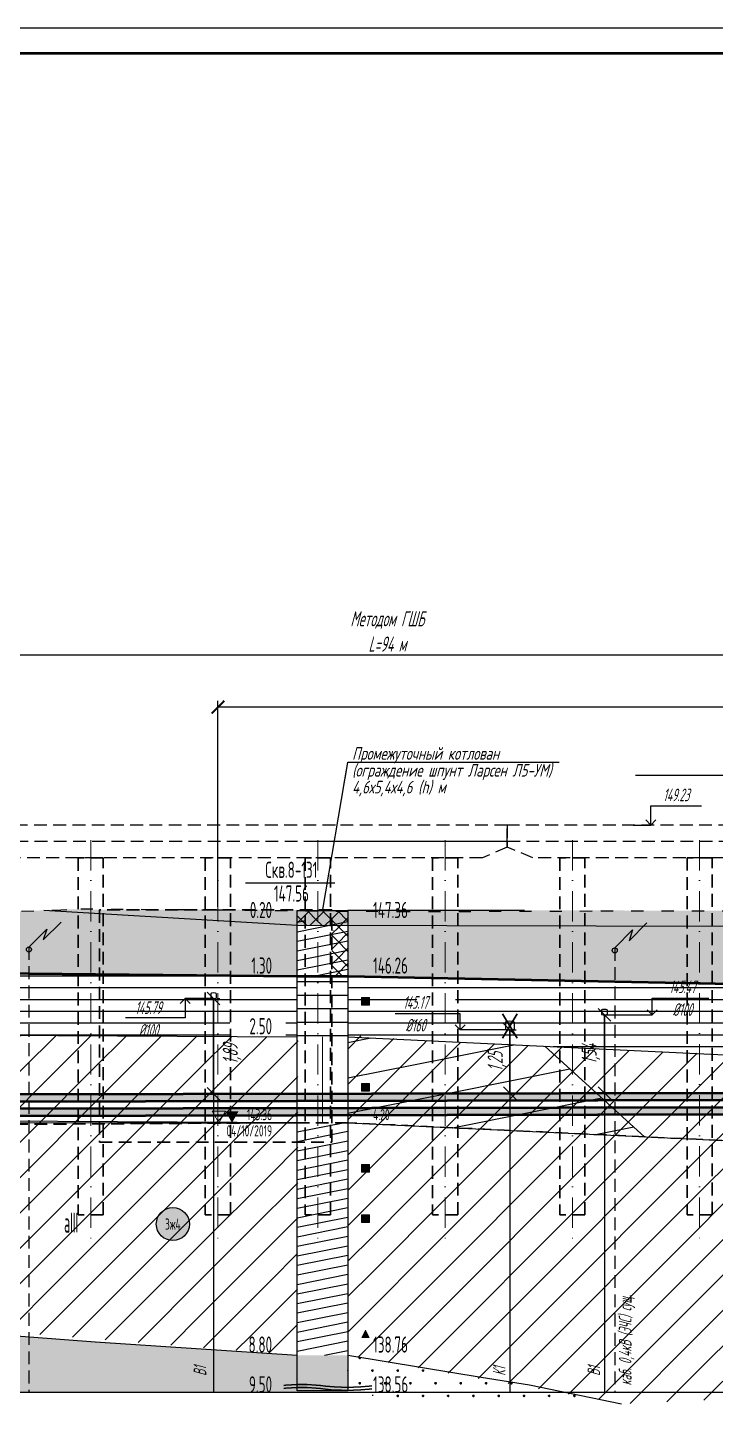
# Model space of a CAD drawing. Header units: metres. Extents: x -30 to 2050, y -904 to 400.
# Drawn here: x 524.7 to 660.9, y -322.1 to -47.1 of the extents above; entities that cross this region are included whole.
import ezdxf
from ezdxf import colors
from ezdxf.entities.mleader import LeaderData, LeaderLine
from ezdxf.enums import TextEntityAlignment as Align
from ezdxf.math import Vec2, Vec3

# ---------------------------------------------------------------- set-up
doc = ezdxf.new("R2010")
doc.units = ezdxf.units.M
doc.header["$LTSCALE"] = 0.2
for name, pattern in [('482 Границы районов', [5, 3, -1, 0, -1]), ('ACAD_ISO03W100', [30, 12, -18]), ('штриховая', [19.05, 12.7, -6.35])]:
    doc.linetypes.add(name, pattern=pattern)
for name, color, linetype in [('Level 1', 7, 'Continuous'), ('PR_RD', 7, 'Continuous'), ('МГТ_ИГ_Геология', 252, 'Continuous'), ('Примыкания', 7, 'Continuous'), ('Таблица', 7, 'Continuous'), ('Трубы', 7, 'Continuous'), ('Футляры', 7, 'Continuous'), ('Чёрная земля', 7, 'ACAD_ISO03W100')]:
    doc.layers.add(name, color=color, linetype=linetype)
doc.layers.add('МГТ_НВК_В1_выноски', color=7, linetype='Continuous', lineweight=30)
doc.layers.add('МГТ_НВК_котлованы', color=7, linetype='Continuous', lineweight=30)
doc.styles.add('SPDS', font='SPDS', dxfattribs={"width": 0.7, "oblique": 15, "height": 2.5})
doc.styles.get("Standard").update_dxf_attribs({"font": 'SPDS.shx', "width": 0.7, "oblique": 15, "height": 3})
doc.styles.add('Стиль Simplex', font='simplex.shx')
doc.dimstyles.new('ISO-25', dxfattribs={"dimtxt": 2.5, "dimasz": 2.5, "dimexe": 1.25, "dimexo": 0.625, "dimtad": 1, "dimtxsty": 'Standard', "dimcen": 2.5, "dimadec": 0, "dimazin": 0, "dimtfac": 1, "dimtmove": 0, "dimatfit": 3, "dimfxl": 1, "dimarcsym": 0})
pattern_1 = [(11.30993, (104.5511, -1697.3855), (-4.7146345, 0.942927), [])]
pattern_2 = [(225, (-1230.1972, -412.5592), (3e-16, -3), [2.1213, -2.1213407]), (315, (-1231.6972, -411.0592), (3, 0), [2.1213, -2.1213407]), (45, (-1233.1972, -412.5592), (0, 3), [2.1213, -2.1213407]), (135, (-1231.6972, -414.0592), (-3, 3e-16), [2.1213, -2.1213407])]

# ---------------------------------------------------------------- blocks, each defined once
blk = doc.blocks.new('_OBLIQUE')
at = {"color": 0, "linetype": 'ByBlock', "lineweight": -2}
blk.add_line((0.5, 0.5), (-0.5, -0.5), dxfattribs=at)
blk = doc.blocks.new('*D104')
at = {"layer": 'Defpoints', "color": 0, "transparency": 16777216}
for p in [(561.53, -239.19), (561.54, -239.19), (561.53, -258.05)]:
    blk.add_point(p, dxfattribs=at)
at = {"layer": 'Примыкания', "color": 0, "lineweight": -2, "transparency": 16777216}
for p, q in [((561.54, -258.05), (561.54, -239.19)), ((562.16, -239.19), (562.79, -239.19)), ((562.16, -258.05), (562.79, -258.05))]:
    blk.add_line(p, q, dxfattribs=at)
at = {"layer": 'Примыкания', "color": 0, "lineweight": -2, "transparency": 16777216, "xscale": 2.5, "yscale": 2.5, "zscale": 2.5}
for p, rotation in [((561.54, -239.19), 90), ((561.54, -258.05), 270)]:
    blk.add_blockref('_OBLIQUE', p, dxfattribs=dict(at, rotation=rotation))
at = {"layer": 'Примыкания', "color": 0, "transparency": 16777216, "insert": (565.2, -250.18), "char_height": 3, "width": 5.4938, "attachment_point": 5, "rotation": 90}
blk.add_mtext('1,89', dxfattribs=at)
blk = doc.blocks.new('*D105')
at = {"layer": 'Defpoints', "color": 0, "transparency": 16777216}
for p in [(638.91, -242.45), (638.92, -242.45), (638.91, -257.9)]:
    blk.add_point(p, dxfattribs=at)
at = {"layer": 'Примыкания', "color": 0, "lineweight": -2, "transparency": 16777216}
for p, q in [((638.92, -257.9), (638.92, -242.45)), ((639.54, -242.45), (640.17, -242.45)), ((639.54, -257.9), (640.17, -257.9))]:
    blk.add_line(p, q, dxfattribs=at)
at = {"layer": 'Примыкания', "color": 0, "lineweight": -2, "transparency": 16777216, "xscale": 2.5, "yscale": 2.5, "zscale": 2.5}
for p, rotation in [((638.92, -242.45), 90), ((638.92, -257.9), 270)]:
    blk.add_blockref('_OBLIQUE', p, dxfattribs=dict(at, rotation=rotation))
at = {"layer": 'Примыкания', "color": 0, "transparency": 16777216, "insert": (636.24, -250.17), "char_height": 3, "width": 5.6687, "attachment_point": 5, "rotation": 90}
blk.add_mtext('1,54', dxfattribs=at)
blk = doc.blocks.new('*D110')
at = {"layer": 'Defpoints', "color": 0, "transparency": 16777216}
for p in [(620.17, -245.42), (620.18, -245.42), (620.17, -257.93)]:
    blk.add_point(p, dxfattribs=at)
at = {"layer": 'Примыкания', "color": 0, "lineweight": -2, "transparency": 16777216}
for p, q in [((620.18, -257.93), (620.18, -245.42)), ((620.8, -245.42), (621.43, -245.42)), ((620.8, -257.93), (621.43, -257.93))]:
    blk.add_line(p, q, dxfattribs=at)
at = {"layer": 'Примыкания', "color": 0, "lineweight": -2, "transparency": 16777216, "xscale": 2.5, "yscale": 2.5, "zscale": 2.5}
for p, rotation in [((620.18, -245.42), 90), ((620.18, -257.93), 270)]:
    blk.add_blockref('_OBLIQUE', p, dxfattribs=dict(at, rotation=rotation))
at = {"layer": 'Примыкания', "color": 0, "transparency": 16777216, "insert": (617.64, -251.68), "char_height": 3, "width": 5.4938, "attachment_point": 5, "rotation": 90}
blk.add_mtext('1,25', dxfattribs=at)
blk = doc.blocks.new('DN')
at = {"linetype": 'Continuous', "lineweight": 30, "flags": 128}
for points in [[(-0.126, -0.007), (-0.117, -0.002), (-0.073, 0.011), (-0.033, 0.011), (0.003, 0), (0.02, -0.007), (0.039, -0.019), (0.074, -0.037), (0.103, -0.043), (0.125, -0.048), (0.151, -0.043), (0.18, -0.036), (0.213, -0.019), (0.223, -0.012)], [(-0.126, -0.068), (-0.117, -0.063), (-0.073, -0.05), (-0.033, -0.05), (0.003, -0.059), (0.02, -0.067), (0.039, -0.079), (0.074, -0.098), (0.103, -0.103), (0.125, -0.108), (0.151, -0.103), (0.18, -0.095), (0.213, -0.079), (0.223, -0.072)]]:
    blk.add_lwpolyline(points, dxfattribs=at)
blk = doc.blocks.new('_ArchTick')
at = {"color": 0, "linetype": 'ByBlock', "const_width": 0.15}
blk.add_lwpolyline([(-0.5, -0.5), (0.5, 0.5)], dxfattribs=at)
blk = doc.blocks.new('*D95')
at = {"layer": 'Defpoints', "color": 0, "transparency": 16777216}
for p in [(1148.12, -171.18), (1148.12, -214.18), (196.94, -218.92)]:
    blk.add_point(p, dxfattribs=at)
at = {"layer": 'Футляры', "color": 0, "lineweight": -2, "transparency": 16777216}
for p, q in [((196.94, -218.3), (196.94, -169.93)), ((1148.12, -213.55), (1148.12, -169.93)), ((196.94, -171.18), (1148.12, -171.18))]:
    blk.add_line(p, q, dxfattribs=at)
at = {"layer": 'Футляры', "color": 0, "lineweight": -2, "transparency": 16777216, "xscale": 2.5, "yscale": 2.5, "zscale": 2.5, "rotation": 180}
blk.add_blockref('_ArchTick', (196.94, -171.18), dxfattribs=at)
at = {"layer": 'Футляры', "color": 0, "lineweight": -2, "transparency": 16777216, "xscale": 2.5, "yscale": 2.5, "zscale": 2.5}
blk.add_blockref('_ArchTick', (1148.12, -171.18), dxfattribs=at)
at = {"layer": 'Футляры', "color": 0, "lineweight": 25, "transparency": 16777216, "insert": (595.93, -166.56), "char_height": 3, "attachment_point": 5}
blk.add_mtext('Методом ГШБ\\PL=94 м ', dxfattribs=at)
blk = doc.blocks.new('usl_1')
for p, q in [((0, 0), (3.54, 3.54)), ((2.83, 1.41), (6.36, 4.95)), ((3.54, 3.54), (2.83, 1.41))]:
    blk.add_line(p, q)
blk.add_circle((0, -0.5), 0.5)
blk = doc.blocks.new('круг3_-26_4')
at = {"true_color": 0xffffff}
blk.add_hatch(color=7, dxfattribs=at).paths.add_polyline_path([(-0.327, 0, 1), (0.327, 0, 1)])
at = {"color": 7, "lineweight": 25}
blk.add_circle((0, 0), 0.327, dxfattribs=at)
at = {"color": 7, "lineweight": 25, "style": 'Стиль Simplex', "width": 0.590909}
blk.add_text('3ж4', height=0.22, dxfattribs=at).set_placement((0, 0), align=Align.MIDDLE_CENTER)
blk = doc.blocks.new('A$C35B96AF6')
at = {"lineweight": 30}
for points in [[(-1.79, 3.01), (1.79, -3.01)], [(1.79, 3.01), (-1.79, -3.01)]]:
    blk.add_lwpolyline(points, dxfattribs=at)
blk = doc.blocks.new('PR_KV')
at = {"layer": 'Level 1', "linetype": 'Continuous', "lineweight": 20}
blk.add_hatch(color=256, dxfattribs=at).paths.add_polyline_path([(-0.077, 0.075), (0.077, 0.075), (0.077, -0.075), (-0.077, -0.075)])
at = {"layer": 'Level 1', "color": 7, "linetype": 'Continuous', "lineweight": 20, "flags": 128}
blk.add_lwpolyline([(-0.077, 0.075), (0.077, 0.075), (0.077, -0.075), (-0.077, -0.075)], close=True, dxfattribs=at)
blk = doc.blocks.new('PR_TR')
at = {"layer": 'Level 1', "linetype": 'Continuous', "lineweight": 20}
blk.add_hatch(color=256, dxfattribs=at).paths.add_polyline_path([(0.072, -0.049), (-0.071, -0.049), (-0.001, 0.094)])
at = {"layer": 'Level 1', "color": 7, "linetype": 'Continuous', "lineweight": 20, "flags": 128}
blk.add_lwpolyline([(0.072, -0.049), (-0.071, -0.049), (-0.001, 0.094)], close=True, dxfattribs=at)
blk = doc.blocks.new('*D134')
at = {"layer": 'Defpoints', "color": 0, "transparency": 16777216}
for p in [(562.4, -181.53), (1148.12, -214.18), (562.4, -221.66)]:
    blk.add_point(p, dxfattribs=at)
at = {"layer": 'Футляры', "color": 0, "lineweight": -2, "transparency": 16777216}
for p, q in [((562.4, -221.04), (562.4, -180.28)), ((1148.12, -213.55), (1148.12, -180.28)), ((1148.12, -181.53), (562.4, -181.53))]:
    blk.add_line(p, q, dxfattribs=at)
at = {"layer": 'Футляры', "color": 0, "lineweight": -2, "transparency": 16777216, "xscale": 2.5, "yscale": 2.5, "zscale": 2.5, "rotation": 180}
blk.add_blockref('_ArchTick', (562.4, -181.53), dxfattribs=at)
at = {"layer": 'Футляры', "color": 0, "lineweight": -2, "transparency": 16777216, "xscale": 2.5, "yscale": 2.5, "zscale": 2.5}
blk.add_blockref('_ArchTick', (1148.12, -181.53), dxfattribs=at)
at = {"layer": 'Футляры', "color": 0, "lineweight": 25, "transparency": 16777216, "insert": (855.26, -179.12), "char_height": 3, "attachment_point": 5}
blk.add_mtext('58,8 м', dxfattribs=at)
blk = doc.blocks.new('оп')
at = {"linetype": '482 Границы районов', "lineweight": 5, "ltscale": 10}
blk.add_line((2537.63, -887.64), (2537.63, -968.24), dxfattribs=at)
at = {"linetype": 'штриховая'}
for points in [[(2540.13, -961.78), (2540.13, -891.14), (2535.13, -891.14), (2535.13, -961.78)], [(2540.13, -961.78), (2535.13, -961.78)]]:
    blk.add_lwpolyline(points, dxfattribs=at)
blk = doc.blocks.new('_None')

msp = doc.modelspace()

# ---------------------------------------------------------------- hatches: boundary and pattern name
at = {"lineweight": 20}
h = msp.add_hatch(dxfattribs=at)
h.set_pattern_fill('AR-SAND', color=256, scale=0.03, style=0)
h.set_pattern_definition([(37.5, (-335.9593, 145.5445), (-0.0480009, 1.4682397), [0, -1.15824, 0, -1.2954, 0, -1.23825]), (7.5, (-335.9593, 145.5445), (1.3485698, 2.1504753), [0, -0.62484, 0, -1.04394, 0, -0.40005]), (327.5, (-336.8965, 145.5445), (2.3729771, 0.0043116), [0, -0.381, 0, -1.3716, 0, -1.7907]), (317.5, (-336.8965, 145.5445), (2.2906694, 0.668788), [0, -0.1905, 0, -0.89916, 0, -1.0287])])
h.paths.add_polyline_path([(1142.55373, -258.31908), (1142.48228, -256.89422), (203.51851, -258.77232), (203.58975, -260.19718)])
h.paths.add_polyline_path([(1142.54061, -261.15504), (1142.47404, -259.82517), (1139.72081, -259.73492), (203.45579, -261.60745), (203.52703, -263.03231)])
at = {"layer": 'МГТ_ИГ_Геология'}
h = msp.add_hatch(dxfattribs=at)
h.set_pattern_fill('GR24', color=251, scale=10, style=0, pattern_type=2)
h.set_pattern_definition(pattern_2)
h.paths.add_polyline_path([(706.4486, -221.91451), (706.4486, -224.76736), (696.4486, -224.91451), (696.4486, -221.91451)], flags=16)
h.paths.add_polyline_path([(584.94375, -234.78551), (584.94375, -224.71408), (588.11605, -224.71978), (588.11605, -234.78551)], flags=16)
h.paths.add_polyline_path([(584.94375, -234.78551), (580.03961, -234.78551), (633.11661, -235.66988), (695.89562, -236.90365), (696.4486, -236.90365), (696.4486, -224.91451), (706.4486, -224.76736), (706.4486, -236.90365), (854.23801, -243.66283), (917.66323, -246.55893), (973.32773, -249.10067), (1013.9845, -250.95713), (1071.58044, -253.58705), (1118.15631, -255.71379), (1155.62256, -257.24526), (1226.45163, -257.24526), (1226.45163, -237.87847), (1226.45163, -216.52603), (1218.70995, -215.31427), (1156.41693, -217.42874), (1154.18924, -212.4663), (1058.25027, -213.73475), (1054.25289, -220.87698), (888.12731, -221.70189), (710.55142, -221.91451), (532.66217, -221.58195), (481.55319, -223.46726), (387.63265, -221.62498), (325.97483, -219.91886), (221.49045, -219.03785), (160.53736, -218.59062), (118.69829, -218.03034), (112.32572, -215.26064), (105.95315, -212.49093), (101.84398, -209.53848), (97.50919, -206.90005), (86.09428, -200.47309), (86.09428, -230.251), (138.82812, -230.24852), (181.06078, -230.6847), (230.96196, -231.20008), (292.01074, -231.8306), (361.86888, -232.5521), (451.92275, -233.48218), (509.54463, -234.0773), (578.11605, -234.76618), (578.11605, -224.7018), (584.94375, -224.71408)])
h = msp.add_hatch(dxfattribs=at)
h.set_pattern_fill('GR24', color=251, scale=10, style=0, pattern_type=2)
h.set_pattern_definition(pattern_2)
h.paths.add_polyline_path([(578.11605, -224.7018), (578.11605, -221.81528), (584.94375, -221.88102), (584.94375, -224.71408)], flags=17)
h.paths.add_polyline_path([(584.94375, -234.78551), (584.94375, -224.71408), (588.11605, -224.71978), (588.11605, -234.78551)], flags=16)
h = msp.add_hatch(dxfattribs=at)
h.set_pattern_fill('GR24', color=251, scale=10, style=0, pattern_type=2)
h.set_pattern_definition(pattern_2)
h.paths.add_polyline_path([(584.94375, -224.71408), (584.94375, -221.88102), (588.11605, -221.91157), (588.11605, -224.71978)], flags=17)
h.paths.add_polyline_path([(584.94375, -234.78551), (584.94375, -224.71408), (588.11605, -224.71978), (588.11605, -234.78551)], flags=16)
h = msp.add_hatch(dxfattribs=at)
h.set_pattern_fill('CONSIST', color=251, scale=0.42, style=0, pattern_type=2)
h.set_pattern_definition(pattern_1)
h.paths.add_polyline_path([(578.11605, -223.78551), (588.11605, -223.78551), (588.11605, -234.78551), (578.11605, -234.78551)])
h = msp.add_hatch(dxfattribs=at)
h.set_pattern_fill('GR07', color=251, scale=10, style=0, pattern_type=2)
h.set_pattern_definition([(0, (-370.202, 33.6155), (0, 7), [81.65, 0]), (0, (-370.202, 35.9455), (0, 7), [81.65, 0]), (0, (-370.202, 38.2855), (0, 7), [81.65, 0])])
h.paths.add_polyline_path([(128.34405, -230.24352), (86.82408, -230.24352), (86.82408, -244.24352), (128.34405, -244.24352)])
h.paths.add_polyline_path([(578.11605, -234.78551), (138.34405, -230.24352), (138.34405, -244.24352), (578.11605, -246.78551)])
edge = h.paths.add_edge_path(flags=16)
edge.add_ellipse((358.23005, -239.03725), major_axis=(0, -3.27292), ratio=0.094871117, start_angle=0, end_angle=360)
h.paths.add_polyline_path([(696.4486, -236.91451), (588.11605, -234.78551), (588.11605, -246.78551), (696.4486, -251.91451)])
h.paths.add_polyline_path([(609.46605, -240.53551), (601.76605, -240.53551), (601.76605, -239.03551), (609.46605, -239.03551)], flags=16)
edge = h.paths.add_edge_path(flags=16)
edge.add_ellipse((678.28248, -244.94177), major_axis=(-2.21584, 0), ratio=0.2, start_angle=0, end_angle=360)
edge = h.paths.add_edge_path(flags=16)
edge.add_ellipse((861.15512, -246.62979), major_axis=(0, -3.27292), ratio=0.023551238, start_angle=0, end_angle=360)
h.paths.add_polyline_path([(727.7986, -239.66451), (720.0986, -239.66451), (720.0986, -238.16451), (727.7986, -238.16451)], flags=16)
h.paths.add_polyline_path([(115.10345, -244.29352), (126.09405, -244.29352), (126.09405, -239.78953), (115.10345, -239.78953)])
h.paths.add_polyline_path([(348.05148, -240.68725), (348.05148, -237.38725)], flags=16)
h.paths.add_polyline_path([(140.59405, -244.29352), (154.64843, -244.29352), (154.64843, -239.68517), (140.59405, -239.68517)], flags=17)
h.paths.add_polyline_path([(564.76884, -246.83551), (575.86605, -246.83551), (575.86605, -242.53468), (564.76884, -242.53468)])
h.paths.add_polyline_path([(668.1039, -246.59177), (668.1039, -243.29177)], flags=16)
h.paths.add_polyline_path([(684.45043, -251.96451), (694.1986, -251.96451), (694.1986, -247.70886), (684.45043, -247.70886)])
h.paths.add_polyline_path([(850.97655, -248.27979), (850.97655, -244.97979)], flags=16)
h.paths.add_polyline_path([(708.6986, -251.96451), (721.37999, -251.96451), (721.37999, -247.17309), (708.6986, -247.17309)], flags=17)
h.paths.add_polyline_path([(1040.53306, -252.16938), (706.4486, -236.91451), (706.4486, -251.91451)])
h.paths.add_polyline_path([(388.0223, -237.47327), (401.46475, -237.47327), (401.46475, -242.76789), (388.0223, -242.76789)], flags=16)
h.paths.add_polyline_path([(412.7451, -241.0087), (412.36334, -241.0087), (417.52417, -237.15661), (417.90593, -237.15661)], flags=16)
h.paths.add_polyline_path([(736.61404, -242.95802), (750.05649, -242.95802), (750.05649, -248.25263), (736.61404, -248.25263)], flags=16)
h.paths.add_polyline_path([(747.42927, -247.30505), (747.47608, -247.30505), (752.6369, -243.45296), (752.5901, -243.45296)], flags=16)
h = msp.add_hatch(dxfattribs=at)
h.set_pattern_fill('CONSIST', color=251, scale=0.84, angle=-44.999962, style=0, pattern_type=2)
h.set_pattern_definition([(8e-06, (104.5511, -1697.3855), (-9e-06, 2.667), [])])
h.paths.add_polyline_path([(578.11605, -234.78551), (588.11605, -234.78551), (588.11605, -246.78551), (578.11605, -246.78551)])
h = msp.add_hatch(dxfattribs=at)
h.set_pattern_fill('GR28', color=251, scale=10, style=0, pattern_type=2)
h.set_pattern_definition([(90, (-290.4587, -25.9883), (-2.5, 2.5), [0.11, -4.89]), (45, (-290.4587, -25.8783), (-2.5, 2.5), [0.113137, -3.422397]), (0, (-290.3787, -25.7983), (2.5, 2.5), [0.11, -4.89]), (315, (-290.2687, -25.7983), (2.5, 2.5), [0.113137, -3.422397]), (90, (-290.1887, -25.9883), (-2.5, 2.5), [0.11, -4.89]), (45, (-290.2687, -26.0683), (-2.5, 2.5), [0.113137, -3.422397]), (0, (-290.3787, -26.0683), (2.5, 2.5), [0.11, -4.89]), (315, (-290.4587, -25.9883), (2.5, 2.5), [0.113137, -3.422397])])
h.paths.add_polyline_path([(331.61657, -245.36068), (331.61325, -250.85385), (332.50587, -255.69784), (334.21187, -259.96946), (336.64866, -263.74552), (339.73364, -267.10283), (347.15514, -272.62714), (354.48946, -276.65), (365.01617, -281.32848), (377.37768, -285.65341), (393.21001, -289.99105), (414.94375, -294.5959), (437.96306, -298.10011), (485.98321, -303.05346), (528.3981, -306.39181), (578.11605, -309.78551), (578.11605, -317.11285), (138.82812, -317.11285), (138.34405, -244.24352), (197.00891, -244.58262), (263.39354, -244.96634)])
h = msp.add_hatch(dxfattribs=at)
h.set_pattern_fill('GR38', color=251, scale=10, style=0, pattern_type=2)
h.set_pattern_definition([(45, (-218.239, 12.91), (0, 21), [9.8995, -19.799]), (45, (-204.239, -1.09), (0, 21), [9.8995, -19.799]), (45, (-218.239, -1.09), (0, 21), [14.142, -15.5565]), (45, (-208.239, 8.91), (0, 21), [15.556, -14.1425]), (45, (-211.239, -1.09), (0, 21), [19.799, -9.8995]), (45, (-218.239, 5.91), (0, 21), [19.799, -9.8995])])
h.paths.add_polyline_path([(578.11605, -309.78551), (578.25972, -246.7697), (503.45438, -246.35395), (331.98453, -245.36281), (332.50587, -255.69784), (339.73364, -267.10283), (349.78489, -274.14944), (378.99404, -286.15582), (419.89585, -295.42556), (451.04737, -299.64633)])
h = msp.add_hatch(dxfattribs=at)
h.set_pattern_fill('GR38', color=251, scale=10, style=0, pattern_type=2)
h.set_pattern_definition([(45, (-99.907, 7.78), (0, 21), [9.8995, -19.799]), (45, (-85.907, -6.22), (0, 21), [9.8995, -19.799]), (45, (-99.907, -6.22), (0, 21), [14.142, -15.5565]), (45, (-89.907, 3.78), (0, 21), [15.556, -14.1425]), (45, (-92.907, -6.22), (0, 21), [19.799, -9.8995]), (45, (-99.907, 0.78), (0, 21), [19.799, -9.8995])])
h.paths.add_polyline_path([(696.4486, -317.11285), (696.59227, -251.8987), (621.80486, -248.3805), (613.02469, -247.96481), (608.89249, -247.76917), (602.83733, -247.48249), (588.11605, -246.43969), (588.11605, -309.78551), (642.28233, -319.38701)])
h = msp.add_hatch(dxfattribs=at)
h.set_pattern_fill('GR38', color=251, scale=10, style=0, pattern_type=2)
h.set_pattern_definition([(11.3099, (-2226.919, -5.926), (0, 21), [35.69315, -71.38625]), (11.3099, (-2156.919, -19.926), (0, 21), [35.69315, -71.38625]), (11.3099, (-2226.919, -19.926), (0, 21), [50.9897, -56.0897]), (11.3099, (-2176.919, -9.926), (0, 21), [56.08796, -50.99145]), (11.3099, (-2191.919, -19.926), (0, 21), [71.3863, -35.6931]), (11.3099, (-2226.919, -12.926), (0, 21), [71.3863, -35.6931])])
h.paths.add_polyline_path([(627.10269, -248.63133), (588.11605, -246.78551), (588.11605, -263.78551), (646.89785, -266.56853)])
h.paths.add_polyline_path([(609.46605, -256.03551), (609.46605, -257.53551), (601.76605, -257.53551), (601.76605, -256.03551)], flags=16)
h.paths.add_polyline_path([(590.36605, -263.83551), (615.67558, -263.83551), (615.67558, -260.53551), (590.36605, -260.53551)], flags=24)
for color, points in [(5, [(565.18422, -263.80972), (563.88422, -261.50972), (566.48422, -261.50972)]), (251, [(578.11605, -316.85843), (588.11605, -316.85843), (588.11605, -309.78551), (578.11605, -309.78551)])]:
    msp.add_hatch(color=color, dxfattribs=at).paths.add_polyline_path(points)
h = msp.add_hatch(dxfattribs=at)
h.set_pattern_fill('CONSIST', color=251, scale=0.42, style=0, pattern_type=2)
h.set_pattern_definition(pattern_1)
h.paths.add_polyline_path([(578.11605, -263.78551), (588.11605, -263.78551), (588.11605, -309.78551), (578.11605, -309.78551)])
h = msp.add_hatch(dxfattribs=at)
h.set_pattern_fill('GR28', color=251, scale=10, style=0, pattern_type=2)
h.set_pattern_definition([(90, (125.3675, -85.388), (-2.5, 2.5), [0.11, -4.89]), (45, (125.3675, -85.278), (-2.5, 2.5), [0.113137, -3.422397]), (0, (125.4475, -85.198), (2.5, 2.5), [0.11, -4.89]), (315, (125.5575, -85.198), (2.5, 2.5), [0.113137, -3.422397]), (90, (125.6375, -85.388), (-2.5, 2.5), [0.11, -4.89]), (45, (125.5575, -85.468), (-2.5, 2.5), [0.113137, -3.422397]), (0, (125.4475, -85.468), (2.5, 2.5), [0.11, -4.89]), (315, (125.3675, -85.388), (2.5, 2.5), [0.113137, -3.422397])])
h.paths.add_polyline_path([(620.17428, -315.03873), (588.11605, -309.78551), (588.11605, -317.11285), (603.69674, -319.0684), (642.28233, -319.38701)])

# ---------------------------------------------------------------- linework, layer by layer
at = {"layer": 'МГТ_ИГ_Геология', "lineweight": 25}
msp.add_line((567.85976, -216.33386), (585.54553, -216.33386), dxfattribs=at)
at = {"layer": 'МГТ_ИГ_Геология', "linetype": 'Continuous', "lineweight": 25}
for p, q in [((527.89387, -221.69724), (578.11605, -224.7018)), ((578.11605, -221.78551), (588.11605, -221.78551)), ((578.11605, -316.85843), (578.11605, -221.78551)), ((623.11605, -221.78551), (588.11605, -221.78551)), ((588.11605, -221.78551), (588.11605, -316.85843)), ((578.11605, -224.7018), (696.4486, -224.91451)), ((138.34405, -244.24352), (578.11605, -246.78551)), ((588.11605, -246.78551), (696.4486, -251.91451)), ((627.10269, -248.63133), (646.9486, -266.61451)), ((578.11605, -263.78551), (335.78662, -262.40971)), ((543.11605, -263.78551), (578.11605, -263.78551)), ((588.11605, -263.78551), (696.4486, -268.91451)), ((588.11605, -309.78551), (602.87685, -312.24477)), ((602.87685, -312.24477), (614.51265, -314.15143)), ((614.51265, -314.15143), (624.0662, -315.64868)), ((624.0662, -315.64868), (642.28233, -319.38701)), ((588.11605, -316.85843), (578.11605, -316.85843))]:
    msp.add_line(p, q, dxfattribs=at)
at = {"layer": 'МГТ_ИГ_Геология', "lineweight": 50}
for p, q in [((138.34405, -230.24352), (578.11605, -234.78551)), ((578.11605, -234.78551), (588.11605, -234.78551)), ((588.11605, -234.78551), (696.4486, -236.91451))]:
    msp.add_line(p, q, dxfattribs=at)
at = {"layer": 'МГТ_ИГ_Геология', "linetype": 'Continuous', "lineweight": 0}
msp.add_line((583.11605, -246.78551), (583.11605, -263.78551), dxfattribs=at)
at = {"layer": 'МГТ_ИГ_Геология', "color": 5, "linetype": 'штриховая', "lineweight": 30}
for p, q in [((578.11605, -263.78551), (138.34405, -266.24352)), ((588.11605, -263.78551), (578.11605, -263.78551)), ((696.4486, -268.91451), (588.11605, -263.78551))]:
    msp.add_line(p, q, dxfattribs=at)
at = {"layer": 'МГТ_ИГ_Геология', "color": 5, "linetype": 'Continuous', "lineweight": 0}
msp.add_line((578.11605, -263.78551), (522.11605, -263.78551), dxfattribs=at)
at = {"layer": 'МГТ_ИГ_Геология', "color": 5, "linetype": 'Continuous', "lineweight": 0, "flags": 128}
msp.add_lwpolyline([(560.53422, -263.80972), (573.78422, -263.80972), (562.58422, -263.80972), (561.28422, -261.50972), (563.88422, -261.50972), (562.58422, -263.80972)], dxfattribs=at)
at = {"layer": 'МГТ_ИГ_Геология', "linetype": 'Continuous', "lineweight": 25, "flags": 128}
msp.add_lwpolyline([(505.07226, -304.6605), (538.07555, -307.11009), (578.11605, -309.78551)], dxfattribs=at)
at = {"layer": 'МГТ_НВК_В1_выноски', "color": 34, "linetype": 'штриховая'}
for p, q in [((538.94375, -221.65956), (538.94375, -267.65956)), ((584.94375, -221.65956), (538.94375, -221.65956)), ((538.94375, -267.65956), (584.94375, -267.65956))]:
    msp.add_line(p, q, dxfattribs=at)
at = {"layer": 'Примыкания', "linetype": 'штриховая'}
for p, q in [((524.97842, -229.0142), (524.98453, -317.11285)), ((640.96048, -229.1772), (640.98453, -317.11285))]:
    msp.add_line(p, q, dxfattribs=at)
at = {"layer": 'Примыкания', "color": 0}
for p, q in [((561.53398, -239.19285), (555.89224, -239.19285)), ((555.89224, -239.19285), (555.89224, -243.05808)), ((648.35295, -242.44646), (648.35295, -239.14064)), ((648.35295, -239.14064), (659.56544, -239.14064)), ((555.89224, -243.05808), (544.09027, -243.05808)), ((610.35021, -242.23464), (597.51121, -242.23464)), ((610.35021, -245.41705), (610.35021, -242.23464)), ((638.91151, -242.44646), (648.35295, -242.44646)), ((620.17428, -245.41705), (610.35021, -245.41705))]:
    msp.add_line(p, q, dxfattribs=at)
at = {"layer": 'Примыкания'}
for p, q in [((560.99398, -238.22085), (560.99398, -239.08485)), ((561.53398, -239.19285), (561.53398, -317.11285)), ((562.07398, -238.22085), (562.07398, -239.08485)), ((638.37151, -241.47446), (638.37151, -242.33846)), ((639.45151, -241.47446), (639.45151, -242.33846)), ((619.32428, -243.88705), (619.32428, -245.24705)), ((621.02428, -243.88705), (621.02428, -245.24705)), ((638.91151, -242.44646), (638.91151, -317.11285)), ((620.17428, -245.41705), (620.17428, -317.11285))]:
    msp.add_line(p, q, dxfattribs=at)
at = {"layer": 'Примыкания', "color": 0, "flags": 128}
for points in [[(644.60027, -204.878), (648.12743, -204.878), (648.12743, -201.05771), (658.13368, -201.05771)], [(647.12743, -203.878), (648.12743, -204.878), (649.12743, -203.878)], [(556.89224, -240.19285), (555.89224, -239.19285), (554.89224, -240.19285)], [(647.35295, -241.44646), (648.35295, -242.44646), (649.35295, -241.44646)], [(609.35021, -244.41705), (610.35021, -245.41705), (611.35021, -244.41705)]]:
    msp.add_lwpolyline(points, dxfattribs=at)
at = {"layer": 'Примыкания'}
for centre, major_axis, start_param, end_param in [((561.53398, -238.22085), (-0.54, 0), 3.141592654, 6.283185307), ((561.53398, -239.08485), (-0.54, 0), 0, 3.141592654), ((638.91151, -241.47446), (-0.54, 0), 3.141592654, 6.283185307), ((620.17428, -243.88705), (-0.85, 0), 3.141592654, 6.283185307), ((638.91151, -242.33846), (-0.54, 0), 0, 3.141592654), ((620.17428, -245.24705), (-0.85, 0), 0, 3.141592654)]:
    msp.add_ellipse(centre, major_axis=major_axis, ratio=0.2, start_param=start_param, end_param=end_param, dxfattribs=at)
at = {"layer": 'Таблица'}
msp.add_line((86.09428, -317.11285), (1226.45163, -317.11285), dxfattribs=at)
at = {"layer": 'Трубы', "lineweight": 50}
for p, q in [((201.94375, -260.1952), (1143.12256, -258.31284)), ((201.94375, -261.6052), (1143.12256, -259.72285))]:
    msp.add_line(p, q, dxfattribs=at)
at = {"layer": 'Футляры', "lineweight": 50}
for p, q in [((203.14053, -258.76781), (1142.51659, -256.89595)), ((203.14905, -263.0278), (1142.50865, -261.1551))]:
    msp.add_line(p, q, dxfattribs=at)
at = {"layer": 'Футляры', "color": 34}
msp.add_solid([(585.47553, -225.69732), (584.94375, -225.8456), (585.20632, -225.67084)], dxfattribs=at)
at = {"layer": 'Чёрная земля'}
for p, q in [((481.55319, -223.46726), (530.10001, -221.69067)), ((530.10001, -221.69067), (535.22432, -221.47323)), ((535.22432, -221.47323), (561.74095, -221.65761)), ((561.74095, -221.65761), (598.08208, -222.00752)), ((598.08208, -222.00752), (638.23909, -221.87721)), ((638.23909, -221.87721), (697.09794, -221.85979))]:
    msp.add_line(p, q, dxfattribs=at)

# ---------------------------------------------------------------- block references
at = {"xscale": 0.8, "yscale": 0.8, "zscale": 0.8}
msp.add_blockref('A$C35B96AF6', (620.20513, -244.66156), dxfattribs=at)
at = {"layer": 'PR_RD'}
for p in [(524.97846, -229.0142), (640.96052, -229.1772)]:
    msp.add_blockref('usl_1', p, dxfattribs=at)
at = {"layer": 'МГТ_ИГ_Геология', "yscale": 10, "zscale": 10}
for name, p, xscale in [('PR_KV', (591.61605, -239.78551), 10), ('PR_KV', (591.61605, -256.78551), 10), ('PR_KV', (591.61605, -272.78551), 10), ('круг3_-26_4', (553.46966, -283.84212), 10), ('PR_KV', (591.61605, -282.78551), 10), ('PR_TR', (591.61605, -305.78551), 10), ('DN', (581.71796, -315.70718), 50)]:
    msp.add_blockref(name, p, dxfattribs=dict(at, xscale=xscale))
at = {"layer": 'МГТ_НВК_котлованы', "color": 30, "lineweight": 50, "true_color": 0xf26722}
for p in [(-2000.42882, 679.76623), (-1975.22882, 679.76623), (-1879.85656, 679.79039)]:
    msp.add_blockref('оп', p, dxfattribs=at)

# ---------------------------------------------------------------- texts
at = {"layer": 'МГТ_ИГ_Геология', "lineweight": 25, "style": 'Стиль Simplex', "width": 0.5625}
msp.add_text('Скв.8-131', height=3.2, dxfattribs=at).set_placement((576.94505, -215.33386), align=Align.CENTER)
msp.add_text('147.56', height=3.2, dxfattribs=at).set_placement((576.94505, -216.83386), align=Align.TOP_CENTER)
for s, p in [('0.20', (573.11605, -223.28551)), ('1.30', (573.11605, -234.28551)), ('2.50', (573.11605, -246.28551)), ('8.80', (573.11605, -309.28551)), ('9.50', (573.11605, -317.15911))]:
    msp.add_text(s, height=3.2, dxfattribs=at).set_placement(p, align=Align.RIGHT)
for s, p in [('147.36', (593.11605, -223.28551)), ('146.26', (593.11605, -234.28551)), ('138.76', (593.11605, -309.28551)), ('138.56', (593.11605, -317.15911))]:
    msp.add_text(s, height=3.2, dxfattribs=at).set_placement(p)
at = {"layer": 'МГТ_ИГ_Геология', "color": 5, "lineweight": 25, "true_color": 0x0000ff, "style": 'Стиль Simplex', "width": 0.590909}
msp.add_text('143.36', height=2.2, dxfattribs=at).set_placement((573.11605, -263.28551), align=Align.RIGHT)
msp.add_text('4.20', height=2.2, dxfattribs=at).set_placement((593.11605, -263.28551))
msp.add_text('04/10/2019', height=2.2, dxfattribs=at).set_placement((573.11605, -264.28551), align=Align.TOP_RIGHT)
at = {"layer": 'МГТ_ИГ_Геология', "lineweight": 30, "style": 'Стиль Simplex', "width": 0.4}
msp.add_text('aIII', height=4, dxfattribs=at).set_placement((531.94388, -283.54631), align=Align.MIDDLE_LEFT)
at = {"layer": 'Примыкания', "color": 0, "style": 'SPDS', "oblique": 15.0000004, "width": 0.7}
msp.add_text('149.23', height=2.5, dxfattribs=at).set_placement((653.13055, -198.91542), align=Align.MIDDLE_CENTER)
at = {"layer": 'Таблица', "oblique": 15.0000004, "width": 0.7}
for s, p in [('145.47', (654.37845, -236.89064)), ('145.17', (601.51588, -239.98464)), ('145.79', (548.6211, -241.01364)), ('%%C100', (654.37845, -241.39064)), ('%%C100', (548.6211, -245.51364)), ('%%C160', (601.51588, -244.48464))]:
    msp.add_text(s, height=2.5, dxfattribs=at).set_placement(p, align=Align.MIDDLE_CENTER)
for s, p in [('каб. 0,4кВ (ЭЧС) сущ.', (644.28242, -315.7808)), ('В1', (560.09364, -313.87535)), ('К1', (619.33737, -313.87535)), ('В1', (638.0746, -313.87535))]:
    msp.add_text(s, height=2.5, rotation=90.0000025, dxfattribs=at).set_placement(p)

# ---------------------------------------------------------------- dimensions: what is measured, and where the dimension line sits
at = {"layer": 'Примыкания'}
for base, p1, p2, picture, middle in [((561.54398, -239.19285), (561.53398, -258.05102), (561.53398, -239.19285), '*D104', (565.20488, -250.17806)), ((638.92151, -242.44646), (638.91151, -257.89627), (638.91151, -242.44646), '*D105', (636.24243, -250.17137)), ((620.18428, -245.41705), (620.17428, -257.93374), (620.17428, -245.41705), '*D110', (617.64366, -251.67539))]:
    dim = msp.add_linear_dim(base=base, p1=p1, p2=p2, angle=90, dimstyle='ISO-25', override={"dimlfac": 0.1, "dimblk": 'OBLIQUE', "dimtmove": 2}, dxfattribs=at)
    dim.commit()
    dim.dimension.update_dxf_attribs({"geometry": picture, "text_midpoint": middle, "dimtype": 161})
at = {"layer": 'Футляры', "lineweight": 25}
dim = msp.add_linear_dim(base=(1148.12188, -171.18165), p1=(196.94375, -218.92459), p2=(1148.12188, -214.17646), text='Методом ГШБ\\PL=94 м ', dimstyle='ISO-25', override={"dimblk1": 'ArchTick', "dimblk2": 'ArchTick', "dimsah": 1}, dxfattribs=at)
dim.commit()
dim.dimension.update_dxf_attribs({"geometry": '*D95', "text_midpoint": (595.92546, -171.18165), "dimtype": 160})

# ---------------------------------------------------------------- leaders
at = {"layer": 'Таблица'}
ml = msp.add_multileader_mtext('Standard', dxfattribs=at)
ml.set_content('проектируемая платформа', color=256, style='SPDS')
ml.set_leader_properties()
ml.set_arrow_properties(name='NONE')
ml.build(insert=Vec2(0, 0))
ml.multileader.update_dxf_attribs({"text_left_attachment_type": 6, "text_right_attachment_type": 6, "dogleg_length": 0.5, "arrow_head_size": 1})
ctx = ml.context
ctx.base_point, ctx.char_height, ctx.arrow_head_size, ctx.landing_gap_size, ctx.plane_origin = Vec3(677.10696, -195.06451), 2.5, 1, 0, Vec3(-1230.58805, 538.1435)
ctx.left_attachment, ctx.right_attachment = 6, 6
notes = []
notes.append((ctx, [(1, (1, 1, 0), (676.60696, -195.06451), (1, 0), 0.5, [(0, [(668.45339, -204.87786)], 0, [])])]))
ctx.mtext.insert, ctx.mtext.width, ctx.mtext.defined_height, ctx.mtext.line_spacing_style, ctx.mtext.flow_direction = Vec3(677.10696, -191.86185), 31.743552, 7.95956, 2, 5
for ctx, leaders in notes:
    for number, flags, end, landing, length, lines in leaders:
        leader = LeaderData()
        leader.index, (leader.has_last_leader_line, leader.has_dogleg_vector, leader.attachment_direction) = number, flags
        leader.last_leader_point, leader.dogleg_vector, leader.dogleg_length = Vec3(end), Vec3(landing), length
        for number, points, colour, breaks in lines:
            line = LeaderLine()
            line.index, line.vertices, line.color, line.breaks = number, Vec3.list(points), colors.encode_raw_color(colour), breaks
            leader.lines.append(line)
        ctx.leaders.append(leader)

# ---------------------------------------------------------------- next in the draw order: leaders
at = {"layer": 'Футляры', "color": 34}
ml = msp.add_multileader_mtext('Standard', dxfattribs=at)
ml.set_content('\\A1;{\\Fspds|c204;\\Q15;\\W0.9;Промежуточный котлован \\P(ограждение шпунт Ларсен Л5-УМ)\\P4,6х5,4х4,6 (h) м}', color=34)
ml.set_leader_properties(lineweight=-1)
ml.build(insert=Vec2(0, 0))
ml.multileader.update_dxf_attribs({"text_left_attachment_type": 6, "text_right_attachment_type": 6, "dogleg_length": 0.36, "arrow_head_size": 0.18})
ctx = ml.context
ctx.base_point, ctx.char_height, ctx.arrow_head_size, ctx.landing_gap_size, ctx.plane_origin = Vec3(588.46776, -192.4578), 2.5, 0.18, 0.5, Vec3(610.00634, -86.45917)
ctx.left_attachment, ctx.right_attachment = 6, 6
notes = []
notes.append((ctx, [(0, (1, 1, 0), (588.10776, -192.4578), (1, 0), 0.36, [(0, [(583.11605, -221.78551)], 0, [])])]))
ctx.mtext.insert, ctx.mtext.defined_height, ctx.mtext.line_spacing_factor, ctx.mtext.flow_direction = Vec3(588.96776, -189.4578), 0.11224, 0.8, 5
ctx.mtext.has_bg_fill, ctx.mtext.bg_color, ctx.mtext.bg_scale_factor, ctx.mtext.bg_transparency, ctx.mtext.use_window_bg_color = 1, -1027028792, 1.5, 0, 1
for ctx, leaders in notes:
    for number, flags, end, landing, length, lines in leaders:
        leader = LeaderData()
        leader.index, (leader.has_last_leader_line, leader.has_dogleg_vector, leader.attachment_direction) = number, flags
        leader.last_leader_point, leader.dogleg_vector, leader.dogleg_length = Vec3(end), Vec3(landing), length
        for number, points, colour, breaks in lines:
            line = LeaderLine()
            line.index, line.vertices, line.color, line.breaks = number, Vec3.list(points), colors.encode_raw_color(colour), breaks
            leader.lines.append(line)
        ctx.leaders.append(leader)

# ---------------------------------------------------------------- next in the draw order: linework, layer by layer
msp.add_lwpolyline([(1456, -467.11285), (-30, -467.11285), (-30, -47.11285), (1456, -47.11285)], close=True)
at = {"color": 7, "linetype": 'Continuous', "lineweight": 50}
msp.add_lwpolyline([(-10, -52.11285), (1451, -52.11285), (1451, -457.11285), (-10, -457.11285)], close=True, dxfattribs=at)
at = {"linetype": 'штриховая', "elevation": 0}
for points in [[(484.17594, -208.0763), (619.67398, -208.0763), (619.67451, -204.8782), (585.67324, -204.8782), (484.17594, -204.8789)], [(484.17594, -208.0763), (619.67398, -208.0763), (619.67451, -204.8782), (585.67324, -204.8782), (484.17594, -204.8789)], [(489.27259, -211.37705), (484.17594, -209.27698), (484.17594, -208.07701), (581.17451, -208.07701), (619.67451, -208.07701), (619.67398, -209.27701), (614.77319, -211.37701)]]:
    msp.add_lwpolyline(points, close=True, dxfattribs=at)
at = {"linetype": 'штриховая'}
for points in [[(619.67452, -208.0756), (755.17255, -208.0756), (755.17309, -204.87749), (721.17181, -204.87749), (619.67451, -204.8782)], [(624.77117, -211.37634), (619.67451, -209.27627), (619.67451, -208.07631), (716.67309, -208.07631), (755.17309, -208.07631), (755.17255, -209.27631), (750.27176, -211.37631)]]:
    msp.add_lwpolyline(points, close=True, dxfattribs=at)
at = {"layer": 'МГТ_НВК_В1_выноски', "color": 34, "linetype": 'штриховая'}
msp.add_line((584.94375, -267.65956), (584.94375, -221.65956), dxfattribs=at)

# ---------------------------------------------------------------- next in the draw order: block references
at = {"layer": 'МГТ_НВК_котлованы', "color": 30, "lineweight": 50, "true_color": 0xf26722}
for p in [(-1955.42882, 679.76623), (-1930.22882, 679.76623), (-1905.05656, 679.76623)]:
    msp.add_blockref('оп', p, dxfattribs=at)

# ---------------------------------------------------------------- next in the draw order: dimensions: what is measured, and where the dimension line sits
at = {"layer": 'Футляры', "lineweight": 25}
dim = msp.add_linear_dim(base=(562.39974, -181.52853), p1=(1148.12188, -214.17647), p2=(562.39974, -221.66395), text='58,8 м', dimstyle='ISO-25', override={"dimblk1": 'ArchTick', "dimblk2": 'ArchTick', "dimsah": 1}, dxfattribs=at)
dim.commit()
dim.dimension.update_dxf_attribs({"geometry": '*D134', "text_midpoint": (855.26081, -179.11781)})

doc.saveas('drawing.dxf')
